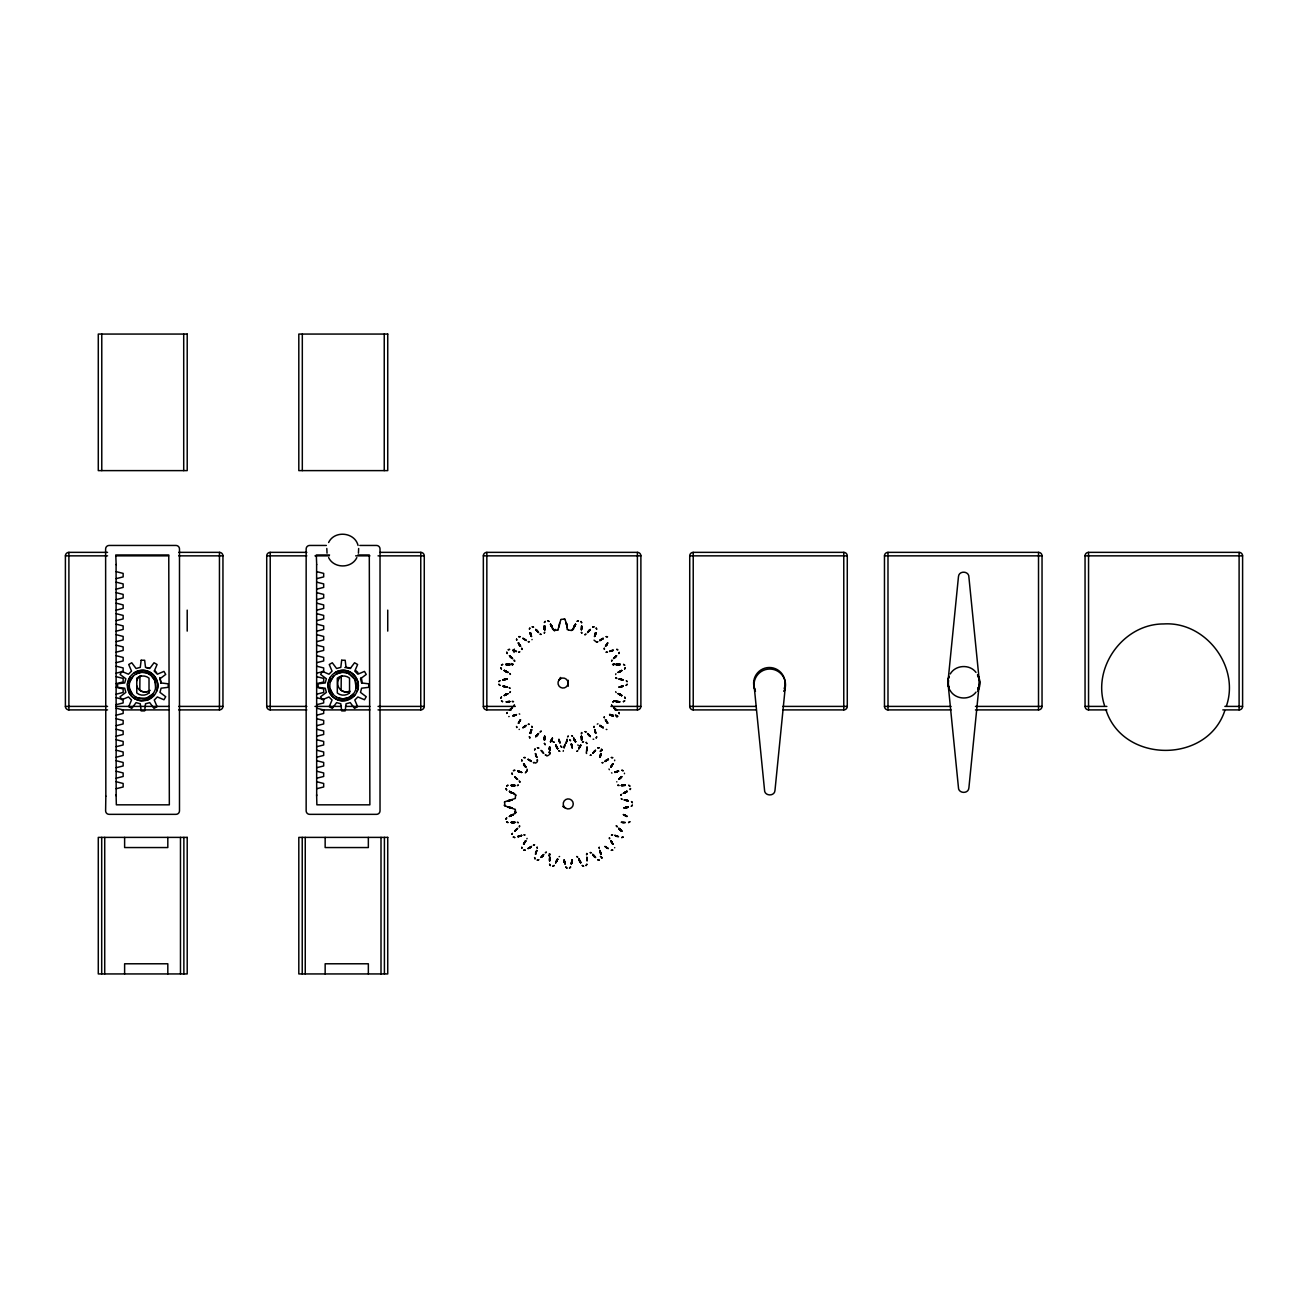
<?xml version="1.0" encoding="UTF-8"?>
<svg xmlns="http://www.w3.org/2000/svg" width="1308" height="1308" viewBox="0 0 1308 1308"><rect width="100%" height="100%" fill="white"/><g stroke="black" fill="none" stroke-linecap="round" stroke-linejoin="round"><path stroke-width="1.5" d="M544.619 740.099L544.766 736.224L544.39 740.115L544.39 737.499M549.524 859.699L549.736 857.083L549.589 861.007L549.589 858.375M581.717 627.251L581.52 629.867L581.668 625.943L581.668 628.559M601.86 750.187L601.418 749.026L601.844 749.893M512.376 664.905L511.117 663.516L512.622 664.791M534.58 844.674L533.321 845.246L534.383 845.148M596.677 642.261L597.919 641.688L596.857 641.803M581.619 625.943L581.275 629.835M544.439 740.115L544.668 736.208M549.638 861.007L549.867 857.1M515.352 813.216L515.728 812.186M544.177 627.251L544.537 629.867L544.52 625.943L544.668 629.851L544.39 625.943L544.668 629.851L544.52 625.943L544.39 628.559M549.524 748.143L549.736 750.759L549.589 746.819L549.589 749.451M581.717 738.807L581.52 736.191L581.668 740.115L581.831 737.483M614.695 847.617L614.678 847.797M544.177 738.807L544.537 736.191M587.079 748.143L586.883 750.776L587.047 746.819L586.278 752.999M549.638 746.819L549.785 750.743M549.834 854.353L549.246 853.732L549.883 854.647M581.373 632.369L582.011 633.219L581.39 632.516M581.668 740.115L581.275 736.224M586.573 753.016L586.605 753.473M630.505 788.577C629.54 791.471 630.767 787.269 630.423 789.051M587.079 859.699L587.047 861.007L586.883 857.051L586.834 859.029M510.414 691.654L509.777 692.586L510.365 691.932M515.123 813.396L515.597 812.382A53.236 53.236 0 0 1 515.303 809.358L508.256 807.15L512.098 807.968M615.659 674.568L615.904 673.734M620.842 795.297L621.48 794.365L620.891 795.002M597.936 723.798L597.298 724.158M581.537 740.115L581.471 736.191M544.422 632.958L544.684 632.14L544.242 633.121M549.752 753.67L549.752 754.389M582.011 732.84L581.373 733.919L581.504 732.545M587.21 853.732L586.573 854.811L586.703 853.437M601.844 857.934L601.794 858.162M326.804 548.493L327.033 553.186M521.679 649.389L521.696 648.13L522.268 649.389M519.717 782.184L519.26 780.909L520.143 781.971M616.804 825.92L617.18 826.918L616.084 825.773M532.209 727.003L531.8 726.234L532.127 727.444M537.114 847.208L537.326 848.32L537.163 847.273M537.163 760.569L537.326 759.507L537.555 760.864M586.736 750.759L586.916 748.274M532.094 639.481L531.964 639.677M599.162 847.453L599.113 848.32L599.293 847.273M609.348 769.693L608.988 769.006M593.963 726.578L593.93 727.444L594.126 726.349M604.182 717.078L604.361 717.928L604.263 716.866M609.381 837.97L609.561 838.82L609.479 837.709M552.614 629.41L552.679 628.641M601.566 750.678L601.647 749.713M526.977 769.137L527.271 769.709M785.209 687.894L774.99 790.326C774.679 796.768 764.183 796.245 764.51 789.819L754.324 687.894M948.235 679.195L958.453 576.763C958.764 570.321 969.244 570.844 968.917 577.286L979.12 679.195M979.12 685.343L968.901 787.792C968.574 794.234 958.094 793.711 958.421 787.269L948.235 685.359M527.075 838.412L526.895 838.82M604.198 648.474L604.378 649.389L604.361 648.13M624.423 773.715L624.456 773.208M514.355 705.699L514.371 704.832L514.06 706.042M519.26 826.918L519.57 825.708L519.554 826.591M616.787 781.743L616.804 781.906M611.588 705.274L611.981 706.042L611.621 704.996M549.883 753.163L549.442 753.997M557.797 629.949L558.859 626.875A19.996 19.996 0 0 1 559.726 623.033L560.919 619.6M155.619 687.975L154.916 680.667L150.927 675.239M356.152 687.975L354.893 679.457L348.549 673.457A9.794 9.794 0 0 0 346.162 672.639L341.895 672.312L336.974 673.751M549.981 854.32L548.706 855.824L550.03 854.565M611.588 660.785L611.981 660.017L611.67 661.227M358.425 553.186L358.654 548.493M559.056 626.908L559.791 623.066M565.22 744.023L564.124 747.784M571.841 862.626L572.332 860.043L571.4 863.869L572.136 861.351M572.266 860.043L571.334 863.836M564.173 747.784L564.549 745.854M563.372 750.596L563.192 751.299M614.629 760.716L614.678 760.062M550.03 753.261L548.935 751.986L550.096 753.277M568.048 736.208L567.574 736.927L568.261 736.11M515.826 812.644L514.633 811.369L515.695 812.366M564.32 746.476L564.598 745.2M566.135 742.96L567.132 739.167L566.25 742.993M566.642 741.75L566.936 740.459M595.516 633.988L594.649 636.456L595.68 632.68L595.14 635.247M600.715 754.88L599.718 757.299L600.781 753.539L600.339 756.122M535.495 854.238L536.656 850.494M595.81 632.712L594.649 636.456M600.961 753.588L599.849 757.348L601.01 753.588M530.525 732.071L531.522 729.651L530.476 733.396L531.62 729.684L530.247 733.347L530.77 730.763M530.247 733.347L531.522 729.651M1226.315 706.304C1240.197 666.671 1205.567 621.153 1163.679 623.949C1123.523 623.736 1091.886 667.293 1104.492 705.421M606.078 652.365L607.435 652.136L606.372 651.956M535.577 852.914L535.969 851.655M536.721 850.527L535.577 854.255L536.82 850.576M514.371 661.227L514.06 660.017L514.943 661.08M784.784 689.561L784.228 691M978.678 687.011L977.795 689.202M129.77 681.893L133.154 676.154M156.698 691.164C161.162 681.19 151.957 668.993 141.182 670.399A15.222 15.222 0 0 0 135.558 672.034L134.217 672.819M330.303 681.893L333.687 676.154M357.231 691.164C361.662 681.206 352.522 668.96 341.715 670.399A15.222 15.222 0 0 0 336.091 672.034L334.75 672.819M573.345 628.183L572.397 630.227M552.712 628.281L554.559 630.391L553.497 630.031M1224.779 710.685C1207.186 764.052 1122.787 763.431 1105.963 709.819M551.943 739.527L550.586 741.767L552.417 738.301L551.322 740.688M552.45 738.317L550.619 741.783M579.182 747.359L580.621 745.151L578.79 748.634L579.918 746.263M578.79 748.634L580.67 745.184M557.649 859.192L555.786 862.642L557.649 859.192L556.521 861.563M513.145 664.186L512.131 664.677L512.965 664.415M518.344 785.062L517.33 785.568L518.164 785.307M552.417 738.301L550.521 741.718M571.939 630.374L572.577 629.786L571.482 630.489A53.236 53.236 0 0 0 568.473 630.096L568.457 630.096M577.139 751.25L577.776 750.661L576.91 751.299M559.105 856.658L559.579 856.527M573.82 627.84L575.618 624.39M552.238 738.219L550.423 741.669M557.273 860.468L555.818 862.675L557.617 859.176L555.622 862.544L557.437 859.111L555.72 862.61M612.847 702.02L613.91 701.382L612.945 701.824M574.114 626.532L574.719 625.371M518.949 721.983L520.47 719.858L518.557 723.259L519.652 720.871M524.851 841.763L523.543 844.036L525.669 840.75L524.148 842.875M518.459 723.21L520.437 719.825M523.576 844.052L525.669 840.75M612.438 765.033L610.82 767.126L612.912 763.79L611.604 766.063M607.108 644.076L605.62 646.234L607.713 642.915L606.405 645.187M612.912 763.79L610.787 767.093M518.344 723.144L520.535 719.907M607.713 642.915L605.441 646.087M513.504 701.513L512.131 701.382L513.112 701.824M612.553 664.546L613.91 664.677L612.945 664.235M617.752 785.438L618.471 785.438M129.819 677.233L127.399 684.182L129.018 692.521M330.352 677.233L327.932 684.182L329.551 692.521M328.619 542.509C334.439 530.1 354.746 532.094 358.049 545.42M356.839 557.6C351.558 568.702 333.9 568.702 328.619 557.6M558.679 680.52L560.592 677.462L560.511 678.672A5.036 5.036 0 0 0 560.511 687.387A5.036 5.036 0 0 0 568.064 683.021A5.036 5.036 0 0 0 560.511 678.672L559.464 679.473M950.278 673.931C955.461 664.807 969.8 663.974 976.013 672.426M504.463 801.967L505.084 806.268M525.358 772.914L527.189 770.526L526.274 771.72M588.355 631.339L590.219 629.475L587.652 632.451L589.14 630.26M538.324 733.559L535.806 736.535L537.702 734.72M592.851 753.326L595.418 750.367L593.554 752.214M542.902 855.612L541.005 857.427L543.703 854.582L542.003 856.577M587.554 632.369L590.219 629.475L587.652 632.451M538.406 733.608L535.757 736.486L538.471 733.657L535.839 736.584L538.471 733.657L536.918 735.799M595.5 750.465L592.786 753.277L595.418 750.367M543.67 854.549L540.956 857.361M558.402 629.606L557.584 630.096A53.236 53.236 0 0 0 554.576 630.489L554.069 630.521M592.753 753.245L594.339 751.152M976.013 692.112C969.604 700.892 954.611 699.584 949.821 689.839M611.425 835.142L612.635 834.815L611.768 834.847M538.504 733.69L535.806 736.535M585.036 634.445L586.033 634.069L584.97 634.952M541.021 731.613L540.024 731.99L541.169 730.878M590.464 755.354L591.232 754.961L590.235 755.337M546.221 852.489L545.305 852.767L546.286 851.999M587.733 632.5L590.366 629.655M152.873 693.927L146.218 698.341L137.716 697.932M154.377 695.153L148.147 699.715L141.182 700.712A15.173 15.173 0 0 1 135.591 699.093L134.217 698.292A15.222 15.222 0 0 1 129.819 693.878L129.034 692.553M353.405 693.927L349.187 697.36L343.088 698.848M354.73 695.349L346.571 700.352M620.025 778.701L621.774 776.723L618.864 779.355L621.594 776.576L618.749 779.208L620.891 777.688M615.79 656.91L613.697 658.513L616.542 655.815L614.727 657.695M515.565 830.139L517.559 828.438L514.714 831.136L516.529 829.239M621.741 776.69L618.864 779.355M616.575 655.848L613.665 658.464M514.682 831.103L517.559 828.438M615.643 678.002L616.935 678.476L616.101 677.806M510.251 709.149L511.33 708.364M567.165 629.524L566.805 624.276M554.298 630.62L555.573 629.442L554.118 630.374M512.393 707.595L509.482 710.211L512.442 707.644M613.615 658.398L616.477 655.749L613.55 658.316M139.94 676.154L139.809 690.264A8.747 8.747 0 0 0 150.175 690.362M341.257 676.154L341.126 690.264A8.747 8.747 0 0 0 349.547 691.425M525.178 726.414L522.889 727.673L526.094 725.433L524.067 727.101M608.449 759.441L605.163 761.501L607.19 759.834M607.108 759.703L605.98 760.406L608.351 759.229L605.097 761.419M530.378 847.29L528.105 848.598L531.391 846.472L529.266 847.993M561.148 619.338L564.827 619.142L566.331 623.033A20.029 20.029 0 0 1 567.198 626.875L566.25 623.066L566.936 625.6M605.015 761.321L608.351 759.229L605.048 761.354M533.729 762.76L534.58 762.564L533.321 762.58M531.424 846.505L528.04 848.483M526.143 725.515L522.906 727.722M528.972 724.174L528.121 724.37L529.184 724.256M602.285 762.76L603.119 762.58L602.056 762.678M599.963 640.626L603.25 638.549M525.26 726.529L524.148 727.248M529.38 641.672L528.121 641.688L528.988 641.885M600.879 639.645L601.909 638.811M620.76 671.462L618.308 672.459L621.791 670.628L619.518 671.936M506.474 693.976L505.379 694.728L507.798 693.714L504.267 695.431L506.539 694.123L505.297 694.597M621.758 670.579L618.259 672.345M510.578 815.62L512.949 814.492L509.466 816.323L511.739 814.998M625.96 792.354L623.507 793.351L626.957 791.471L623.507 793.351L626.957 791.471L624.717 792.828M504.267 695.431L507.798 693.714M509.466 816.323L512.965 814.524M626.99 791.52L623.491 793.302M516.104 795.166L515.597 795.444A53.236 53.236 0 0 0 515.303 798.469L509.515 800.3M504.397 695.627L507.831 693.812M504.806 801.804L508.24 800.61A20.029 20.029 0 0 1 512.082 799.744L508.272 800.741L510.758 799.858M136.441 673.751L141.362 672.312L145.629 672.639A9.794 9.794 0 0 1 148.017 673.457L150.927 675.239M513.488 814.23L515.025 813.56M615.954 771.671L618.553 771.131L614.842 772.423L618.553 771.131L614.809 772.341L617.262 771.426M515.238 715.133L512.703 715.803L516.447 714.593L513.995 715.525M614.793 772.292L618.553 771.18M610.754 650.779L613.354 650.24L609.593 651.417L612.062 650.534M516.464 714.642L512.687 715.689M540.351 634.364L541.234 634.38L540.024 634.069M585.265 731.597L586.033 731.99M609.593 651.417L613.37 650.37M519.276 713.874L519.717 714.119M611.964 773.061L611.572 772.848M524.688 834.847L523.821 834.815L524.917 835.011M521.565 835.322L517.854 836.466L521.647 835.485L517.903 836.646L520.486 836.172M546.433 755.272L545.223 754.961L545.992 755.354M517.903 836.646L521.663 835.534L519.194 836.417M508.305 800.807L512.098 799.858M625.698 807.984L626.941 807.543L624.357 808.017L628.183 807.101L624.357 807.968L628.151 807.02L624.341 807.886L628.151 807.02L625.665 807.821L626.99 807.69M621.791 686.798L619.158 687.125L623 686.259L620.466 686.945M504.316 679.408L506.883 678.934L503.057 679.8L505.591 679.114M623 686.259L619.158 687.076M503.057 679.8L506.899 678.983M628.2 807.15L624.357 807.968M116.15 578.659L123.148 576.893L123.148 573.394L116.15 571.645M116.15 589.156L123.148 587.406L123.148 583.908L116.15 582.158M116.15 599.653L123.148 597.903L123.148 594.404L116.15 592.655M116.15 610.166L123.148 608.416L123.148 604.917L116.15 603.151M116.15 620.662L123.148 618.913L123.148 615.414L116.15 613.665M316.683 578.659L323.681 576.893L323.681 573.394L316.683 571.645M116.15 631.175L123.148 629.426L123.148 625.911L116.15 624.161M316.683 589.156L323.681 587.406L323.681 583.908L316.683 582.158M116.15 641.672L123.148 639.923L123.148 636.424L116.15 634.674M316.683 599.653L323.681 597.903L323.681 594.404L316.683 592.655M116.15 652.169L123.148 650.419L123.148 646.92L116.15 645.171M316.683 610.166L323.681 608.416L323.681 604.917L316.683 603.151M116.15 662.682L123.148 660.932L123.148 657.434L116.15 655.684M316.683 620.662L323.681 618.913L323.681 615.414L316.683 613.665M116.15 673.179L123.148 671.429L123.148 667.93L116.15 666.181M316.683 631.175L323.681 629.426L323.681 625.911L316.683 624.161M116.15 683.692L123.148 681.942L123.148 678.427L116.15 676.677M316.683 641.672L323.681 639.923L323.681 636.424L316.683 634.674M116.15 694.188L123.148 692.439L123.148 688.94L116.15 687.191M316.683 652.169L323.681 650.419L323.681 646.92L316.683 645.171M116.15 704.685L123.148 702.936L123.148 699.437L116.15 697.687M316.683 662.682L323.681 660.932L323.681 657.434L316.683 655.684M116.15 715.198L123.148 713.449L123.148 709.95L116.15 708.2M316.683 673.179L323.681 671.429L323.681 667.93L316.683 666.181M116.15 725.695L123.148 723.945L123.148 720.446L116.15 718.697M316.683 683.692L323.681 681.942L323.681 678.427L316.683 676.677M116.15 736.208L123.148 734.458L123.148 730.959L116.15 729.194M316.683 694.188L323.681 692.439L323.681 688.94L316.683 687.191M116.15 746.704L123.148 744.955L123.148 741.456L116.15 739.707M316.683 704.685L323.681 702.936L323.681 699.437L316.683 697.687M116.15 757.218L123.148 755.452L123.148 751.953L116.15 750.203M316.683 715.198L323.681 713.449L323.681 709.95L316.683 708.2M116.15 767.714L123.148 765.965L123.148 762.466L116.15 760.716M316.683 725.695L323.681 723.945L323.681 720.446L316.683 718.697M116.15 778.211L123.148 776.462L123.148 772.963L116.15 771.213M316.683 736.208L323.681 734.458L323.681 730.959L316.683 729.194M116.15 788.724L123.148 786.975L123.148 783.476L116.15 781.71M316.683 746.704L323.681 744.955L323.681 741.456L316.683 739.707M316.683 757.218L323.681 755.452L323.681 751.953L316.683 750.203M316.683 767.714L323.681 765.965L323.681 762.466L316.683 760.716M316.683 778.211L323.681 776.462L323.681 772.963L316.683 771.213M316.683 788.724L323.681 786.975L323.681 783.476L316.683 781.71M626.238 807.379L628.118 806.922L624.341 807.788L628.118 806.922M584.97 731.63L585.935 731.875M346.375 700.401L341.715 700.712A15.173 15.173 0 0 1 336.123 699.093M617.049 716.653L617.916 716.212L616.755 716.67M606.879 729.488L606.225 729.423M593.734 739.249L593.08 739.184M519.292 729.324L519.145 729.488M519.063 652.218L519.832 651.793L518.622 652.136M578.365 745.298L577.744 744.988M509.155 716.506L508.779 716.604M508.567 701.824L509.891 701.693L507.39 701.709L509.875 701.529L505.934 701.84L508.567 701.824L507.242 701.873M622.69 785.111L625.322 785.274L621.382 785.421L623.998 785.225M513.766 822.552L511.134 822.503L515.041 822.274L511.15 822.323L515.058 822.405L512.442 822.618M621.382 785.421L625.322 785.274M515.058 822.405L511.15 822.421M507.913 701.644L509.858 701.464M513.701 793.58L514.616 793.498M571.645 735.652L572.577 736.273L571.939 735.685M576.697 856.544L577.776 857.165L577.073 856.56M518.164 822.519L517.33 822.258L518.311 822.699M616.215 664.775L620.106 664.513L617.49 664.382M559.611 751.299L558.663 750.661L559.759 751.283M554.559 630.391L553.725 630.145M613.37 664.84L614.956 663.745L613.272 664.546M513.766 785.274L511.134 785.323L515.041 785.552L511.15 785.503L515.041 785.552L511.15 785.503L515.058 785.47L512.442 785.062M618.798 664.333L616.182 664.546L620.106 664.628M618.798 701.873L620.123 701.84L613.942 701.088L618.798 701.726L616.166 701.693L618.798 701.726L617.49 701.824M619.109 785.568L618.046 784.931M326.362 545.452L309.653 545.452A3.499 3.499 0 0 0 306.154 548.951L306.154 810.796A3.499 3.499 0 0 0 309.653 814.344L376.524 814.344A3.499 3.499 0 0 0 380.023 810.846L380.023 549A3.499 3.499 0 0 0 376.524 545.452L359.814 545.452M107.55 709.901L68.899 709.901A3.499 3.499 0 0 1 65.4 706.402L65.4 555.851A3.499 3.499 0 0 1 68.899 552.352L107.55 552.352M178.755 552.352L219.45 552.352A3.499 3.499 0 0 1 222.949 555.851L222.949 706.402A3.499 3.499 0 0 1 219.45 709.901L178.755 709.901M306.84 709.901L270.216 709.901A3.499 3.499 0 0 1 266.718 706.402L266.718 555.851A3.499 3.499 0 0 1 270.216 552.352L306.84 552.352M380.072 552.352L420.767 552.352A3.499 3.499 0 0 1 424.266 555.851L424.266 706.402A3.499 3.499 0 0 1 420.767 709.901L378.045 709.901M511.248 709.901L486.838 709.901A3.499 3.499 0 0 1 483.339 706.402L483.339 555.851A3.499 3.499 0 0 1 486.838 552.352L637.388 552.352A3.499 3.499 0 0 1 640.887 555.851L640.887 706.402A3.499 3.499 0 0 1 637.388 709.901L615.005 709.901M756.286 709.901L693.224 709.901A3.499 3.499 0 0 1 689.725 706.402L689.725 555.851A3.499 3.499 0 0 1 693.224 552.352L843.774 552.352A3.499 3.499 0 0 1 847.273 555.851L847.273 706.402A3.499 3.499 0 0 1 843.774 709.901L782.74 709.901M951.047 709.901L887.985 709.901A3.499 3.499 0 0 1 884.47 706.402L884.47 555.851A3.499 3.499 0 0 1 887.985 552.352L1038.519 552.352A3.499 3.499 0 0 1 1042.035 555.851L1042.035 706.402A3.499 3.499 0 0 1 1038.519 709.901L975.457 709.901M1106.862 709.901L1088.55 709.901A3.499 3.499 0 0 1 1085.051 706.402L1085.051 555.851A3.499 3.499 0 0 1 1088.55 552.352L1239.101 552.352A3.499 3.499 0 0 1 1242.6 555.851L1242.6 706.402A3.499 3.499 0 0 1 1239.101 709.901L1222.816 709.901M329.551 554.968L316.307 554.968L316.683 564.647M357.934 554.968L369.297 554.968L369.87 804.829L316.879 804.829L316.618 794.692M65.416 555.851L107.55 555.851M115.693 555.851L168.585 555.851M178.755 555.851L222.932 555.851M266.734 555.851L306.84 555.851M314.966 555.851L329.207 555.851M355.662 555.851L369.902 555.851M378.045 555.851L424.25 555.851M483.339 555.851L640.871 555.851M689.725 555.851L847.257 555.851M884.486 555.851L1042.018 555.851M1085.068 555.851L1242.584 555.851M116.15 564.647L115.774 554.968L168.765 554.968L169.337 804.829L116.347 804.829L116.085 794.692M65.416 706.402L107.55 706.402M115.693 706.402L168.585 706.402M178.755 706.402L222.932 706.402M266.734 706.402L306.84 706.402M314.966 706.402L341.421 706.402M345.492 706.402L369.902 706.402M378.045 706.402L424.25 706.402M483.339 706.402L515.319 706.402M610.934 706.402L640.871 706.402M689.725 706.402L756.286 706.402M782.74 706.402L847.257 706.402M884.486 706.402L951.047 706.402M975.457 706.402L1042.018 706.402M1085.068 706.402L1106.862 706.402M1224.86 706.402L1242.584 706.402M121.791 709.901L168.585 709.901M321.081 709.901L369.902 709.901M505.951 664.628L509.842 664.677L507.242 664.333M623.998 822.618L622.69 822.716M617.49 701.677L618.668 701.709L613.942 701.088M621.414 822.176L625.322 822.552L621.398 822.356M511.134 785.323L515.058 785.47M342.941 698.848L338.249 697.932M508.567 664.382L505.934 664.382L509.826 664.775M562.669 806.349L565.71 808.262A5.036 5.036 0 0 0 573.264 803.913A5.036 5.036 0 0 0 565.71 799.564A5.036 5.036 0 0 0 565.71 808.262M616.264 716.375L617.229 716.457L615.512 714.92L616.902 716.506M619.142 679.065L622.919 680.029L619.142 679.163L621.791 679.261M619.158 678.983L622.984 679.849M505.591 686.945L503.057 686.259L506.883 687.125L504.316 686.651M506.883 687.125L503.057 686.259M509.858 688.041L509.123 687.583L509.956 688.302M621.398 798.894L622.134 799.368L621.3 798.681M624.341 800.055L628.118 800.905L624.341 799.94L626.941 800.3M512.115 807.788L508.305 807.02L512.082 808.017A19.996 19.996 0 0 1 508.24 807.216L504.103 805.205M625.698 799.858L628.2 800.692L624.357 799.858L628.151 800.807M510.758 807.984L509.466 807.69M620.466 679.114L622.951 679.931M521.565 772.505L517.854 771.36L521.647 772.341L519.227 771.279M517.903 771.131L521.647 772.341L517.903 771.18L520.437 771.802M611.523 715.035L613.403 715.574L609.692 714.43L613.37 715.689L610.82 715.133M517.886 771.262L521.614 772.423M512.654 650.485L516.415 651.531L513.995 650.534M514.028 650.387L515.287 650.779M617.229 836.564L615.954 836.172M612.062 715.525L609.593 714.642L613.354 715.754L609.61 714.593M614.891 835.322L618.553 836.695L614.842 835.403M516.464 651.417L512.703 650.24L515.238 650.926M564.32 618.913L565.138 619.6M590.889 852.587L590.022 852.571L591.232 852.881M568.326 629.966L567.574 629.115M513.39 793.596L515.565 795.002M619.518 694.123L621.758 695.48L618.308 693.6L621.791 695.431L618.292 693.649L621.725 695.545L618.308 693.6L620.76 694.597M506.539 671.936L504.267 670.628L507.749 672.459L505.379 671.331M511.739 792.828L509.466 791.52L512.949 793.351L510.578 792.223M507.749 672.459L504.299 670.579M512.949 793.351L509.499 791.471M618.292 693.649L621.725 695.545M510.365 674.111L509.777 673.473L510.414 674.388M616.133 692.521L615.643 691.719M623.426 814.704L626.859 816.519L623.491 814.524L625.878 815.62M624.717 814.998L626.99 816.323L623.458 814.606L626.908 816.421M524.067 638.942L526.225 640.429L522.906 638.337L525.178 639.645M601.991 727.101L599.816 725.629L603.151 727.722L600.879 726.414M522.906 638.337L526.192 640.479M603.151 727.722L599.898 725.515M336.091 699.077L334.75 698.292A15.222 15.222 0 0 1 330.352 693.878L329.567 692.553M528.007 759.441L531.293 761.501L529.266 759.834M607.19 847.993L605.98 847.42M531.391 761.354L528.105 759.229L530.378 760.537M605.048 846.472L608.351 848.598L605.015 846.505M594.028 640.152L596.415 641.999M511.33 657.695L509.515 655.815L512.36 658.513L509.482 655.848L512.393 658.464L509.58 655.749L512.36 658.513L510.251 656.91M614.727 708.364L616.575 710.211L613.697 707.546L615.692 709.247M613.697 707.546L616.542 710.244M619.927 829.239L621.774 831.103L618.897 828.438L620.891 830.139M516.431 778.701L514.682 776.723L517.559 779.388L515.565 777.688M618.897 828.438L621.594 831.25M517.559 779.388L514.714 776.69M512.393 658.464L509.58 655.749M620.025 829.125L620.989 830.024M537.702 631.339L535.839 629.475L538.406 632.451L535.757 629.573L538.471 632.402L536.918 630.26M595.418 857.459L592.851 854.5L595.418 857.459L593.554 855.612M535.806 629.524L538.471 632.402M592.933 854.435L595.565 857.296L592.786 854.549L594.453 856.577M595.451 857.427L592.786 854.549M535.757 629.573L538.406 632.451L535.691 629.655M589.14 735.799L588.355 734.72M542.117 751.152L542.902 752.214M600.372 856.38L601.86 857.639M543.67 753.277L541.038 750.367L543.523 753.392M519.652 645.187L518.344 642.915L520.47 646.201L518.949 644.076M610.722 840.799L612.7 844.134L610.82 840.717L612.308 842.875M524.148 764.951L525.636 767.126L523.576 763.774L524.851 766.063M332.772 693.927L330.303 689.218M132.239 693.927L129.77 689.218M520.617 646.087L518.344 642.915L520.437 646.234M612.863 844.052L610.787 840.75L612.863 844.052L611.604 841.763M525.669 767.093L523.576 763.774M610.82 840.717L612.798 844.101M520.47 646.201L518.459 642.849M605.441 719.972L607.501 723.259L605.588 719.858L607.108 721.983M606.405 720.871L607.713 723.144L605.522 719.907L607.713 723.144M551.469 625.306L552.417 627.758L550.586 624.292L552.336 627.791L550.619 624.259L551.943 626.532M579.787 861.645L578.79 859.192L580.621 862.675L579.313 860.402M574.719 740.688L573.591 738.317L575.422 741.783L573.983 739.592M556.521 746.263L557.649 748.634L555.818 745.151L557.143 747.424M580.621 862.675L578.839 859.176M575.422 741.783L573.591 738.317M555.818 745.151L557.649 748.634M550.586 624.292L552.336 627.791M977.795 675.337L978.678 677.528M755.305 691L754.749 689.561M599.718 850.527L600.961 854.238L599.718 850.527L600.879 854.255L600.339 851.704M536.721 757.299L535.446 753.588L536.82 757.25M530.917 635.247L530.247 632.712L531.457 636.44L530.525 633.988M536.656 757.332L535.495 753.588M595.14 730.812L595.81 733.347L594.649 729.602L595.516 732.071M530.476 632.663L531.457 636.44L530.247 632.712M594.649 729.602L595.581 733.396M531.408 636.456L530.378 632.68M601.01 854.238L599.849 850.478L600.715 852.947M535.577 754.912L535.969 756.188M566.135 623.099L567.083 626.892M572.136 746.476L571.449 743.941L572.266 747.784L571.841 745.2M564.598 862.626L564.173 860.043L565.121 863.836L564.124 860.043L564.991 863.885L564.32 861.351M571.4 743.958L572.201 747.8M564.991 863.885L564.124 860.043M559.252 741.783L558.957 740.491M559.399 741.75L559.121 740.459M573.362 628.396L573.444 629.41M544.586 629.851L544.439 625.943M1239.101 552.368L1239.101 709.884M1088.55 552.368L1088.55 709.884M1038.519 552.368L1038.519 709.884M887.985 552.368L887.985 709.884M843.774 552.368L843.774 709.884M693.224 552.368L693.224 709.884M637.388 552.368L637.388 709.884M568.244 680.258L568.244 686.259M486.838 552.368L486.838 709.884M420.767 552.368L420.767 709.884M387.74 610.117L387.74 631.11M384.405 837.382L384.405 973.937M384.241 334.063L384.241 470.618M381.004 837.382L381.004 973.937M368.349 837.398L368.349 847.551L325.152 847.551L325.152 837.398M368.349 973.937L368.349 963.783L325.152 963.783L325.152 973.937M316.618 564.516L316.683 795.722M305.255 837.382L305.255 973.937M302.312 334.063L302.312 470.618M302.23 837.382L302.23 973.937M270.216 552.368L270.216 709.884M219.45 552.368L219.45 709.884M187.208 610.117L187.208 631.11M183.872 837.382L183.872 973.937M183.709 334.063L183.709 470.618M180.471 837.382L180.471 973.937M167.816 837.398L167.816 847.551L124.62 847.551L124.62 837.398M167.816 973.937L167.816 963.783L124.62 963.783L124.62 973.937M116.085 564.516L116.15 795.722M104.722 837.382L104.722 973.937M101.779 334.063L101.779 470.618M101.697 837.382L101.697 973.937M68.899 552.368L68.899 709.884M535.593 763.153A50.767 50.767 0 0 1 537.326 761.763M546.777 756.024A50.767 50.767 0 0 1 548.804 755.141M755.452 691.376A15.761 15.761 0 0 1 769.84 669.026A15.761 15.761 0 0 1 784.015 691.491M977.567 674.895A15.761 15.761 0 0 1 977.926 689.038A15.761 15.761 0 0 0 977.567 674.814A15.761 15.761 0 0 1 977.697 691.294M949.003 688.073A15.761 15.761 0 0 1 949.052 676.432M949.003 687.992A15.761 15.761 0 0 1 949.052 676.35M948.676 686.34A15.761 15.761 0 0 1 948.611 680.536M754.749 689.136A15.761 15.761 0 0 1 769.12 667.505A15.761 15.761 0 0 1 784.179 688.646M514.06 652.463A49.017 49.017 0 0 1 514.355 649.095M349.906 691.213A8.665 8.665 0 0 1 338.559 687.207A8.665 8.665 0 0 1 342.156 675.713M344.822 667.587A15.761 15.761 0 0 1 350.609 668.094M355.825 670.661A15.761 15.761 0 0 1 357.983 672.623M361.057 677.56A15.761 15.761 0 0 1 362.12 683.266M146.431 667.571A15.761 15.761 0 0 1 149.308 668.094M154.507 670.661A15.761 15.761 0 0 1 156.666 672.623M159.739 677.56A15.761 15.761 0 0 1 160.819 683.266M148.589 691.213A8.665 8.665 0 0 1 136.67 685.768M136.67 680.879A8.665 8.665 0 0 1 140.839 675.713M105.834 796.163L105.621 810.796A3.499 3.499 0 0 0 109.12 814.344L175.991 814.344A3.499 3.499 0 0 0 179.49 810.846L179.49 549A3.499 3.499 0 0 0 175.991 545.452L109.12 545.452A3.499 3.499 0 0 0 105.621 548.951L105.834 796.163M529.397 736.715L529.838 737.908L529.397 736.715M534.596 857.607L535.037 858.8L534.596 857.607M596.661 629.148L596.219 628.151L596.661 629.148M549.393 859.029L549.393 859.029M581.88 627.251L581.831 628.576L581.88 627.251M516.562 726.545L516.774 727.461L516.562 726.545M521.761 847.437L521.974 848.336L521.794 847.241M609.495 639.318L609.495 639.318M512 834.291L512.376 833.441L512 834.291M506.801 713.4L507.177 712.566L506.801 713.4M619.256 652.463L618.88 653.493L619.256 652.463M601.631 857.296L601.582 858.113L601.631 857.296M500.768 698.178L501.438 697.099L500.768 698.178M505.967 819.07L506.637 817.974L505.967 819.07M625.306 667.685L624.619 668.96L625.306 667.685M512 773.159L512.376 774.385L512 773.159M619.256 713.596L618.88 712.566L619.256 713.596M506.801 652.267L507.177 653.493L506.801 652.267M516.578 639.138L516.709 640.053L516.578 639.138M609.495 726.741L609.495 726.741M521.778 760.013L521.908 760.929L521.778 760.013M529.413 628.968L529.838 628.151L529.413 628.968M534.612 749.844L535.037 749.026L534.612 749.844M596.661 736.911L596.219 737.908L596.661 736.911M141.15 660.246L140.267 667.391L136.065 668.502L131.748 662.764L128.724 664.513L131.519 671.135L128.446 674.209L121.84 671.396L120.091 674.438L125.83 678.754L124.701 682.956L117.573 683.822L117.573 687.321L124.701 688.204L125.83 692.39L120.091 696.723L121.84 699.747L128.446 696.951L131.519 700.025L128.724 706.631L131.748 708.38L136.065 702.641L140.267 703.769L141.15 710.898L144.648 710.898L145.515 703.769L149.717 702.641L154.033 708.38L157.074 706.631L154.262 700.025L157.336 696.951L163.958 699.747L165.707 696.723L159.968 692.39L161.08 688.204L168.225 687.321L168.225 683.822L161.08 682.956L159.968 678.754L165.707 674.438L163.958 671.396L157.336 674.209L154.262 671.135L157.074 664.513L154.033 662.764L149.717 668.502L145.515 667.391L144.648 660.246L141.15 660.246M341.682 660.246L340.799 667.391L336.597 668.502L332.281 662.764L329.256 664.513L332.052 671.135L328.978 674.209L322.373 671.396L320.623 674.438L326.362 678.754L325.234 682.956L318.106 683.822L318.106 687.321L325.234 688.204L326.362 692.39L320.623 696.723L322.373 699.747L328.978 696.951L332.052 700.025L329.256 706.631L332.281 708.38L336.597 702.641L340.799 703.769L341.682 710.898L345.181 710.898L346.048 703.769L350.25 702.641L354.566 708.38L357.607 706.631L354.795 700.025L357.869 696.951L364.474 699.747L366.24 696.723L360.501 692.39L361.613 688.204L368.758 687.321L368.758 683.822L361.613 682.956L360.501 678.754L366.24 674.438L364.474 671.396L357.869 674.209L354.795 671.135L357.607 664.513L354.566 662.764L350.25 668.502L346.048 667.391L345.181 660.246L341.682 660.246M544.439 622.461L545.174 621.431L544.439 622.461M586.851 864.294L586.082 865.52L586.851 864.294M572.087 860.026L571.236 863.803L572.087 860.026M559.105 624.913L559.105 624.913M572.283 861.383L571.988 862.675L572.283 861.383M530.819 731.466L530.378 733.379L531.408 729.602L530.754 731.45M595.581 632.663L594.519 636.407L595.581 632.663M595.663 634.037L595.271 635.296L595.663 634.037M600.862 754.912L600.47 756.188L600.862 754.912M498.969 681.55L499.885 680.667L498.969 681.55M627.153 684.329L626.172 685.392L627.153 684.329M632.353 805.205L631.372 806.268L632.353 805.205M570.582 867.057L569.52 868.038L570.582 867.057M574.506 626.009L573.721 627.791L575.536 624.341L573.591 627.742L575.422 624.259L573.591 627.742L575.471 624.292L574.506 626.009M579.706 746.884L578.921 748.683L580.736 745.217L579.706 746.884M579.787 746.933L578.921 748.683L580.817 745.282L579.885 746.982M574.277 625.878L574.277 625.878M552.074 739.592L551.469 740.753L552.074 739.592M612.798 763.741L610.722 767.044L612.7 763.692M524.753 842.483L523.756 844.134L525.816 840.848L524.753 842.483M519.162 721.346L519.162 721.346M607.239 644.141L606.536 645.269L607.239 644.141M524.361 842.221L524.361 842.221M501.52 665.02L502.648 664.415L501.52 665.02M506.719 785.912L507.847 785.291L506.719 785.912M624.635 700.875L623.409 701.644L624.635 700.875M629.835 821.767L628.608 822.536L629.835 821.767M577.204 621.284L578.365 620.76L577.204 621.284M582.403 742.176L583.564 741.636L582.534 742.028M554.167 865.504L552.875 866.19L554.167 865.504M543.016 855.71L542.117 856.691L543.016 855.71M511.052 709.034L509.646 710.375L512.507 707.742L511.052 709.034M508.289 649.716L509.531 649.422L508.289 649.716M513.488 770.608L514.731 770.298L513.488 770.608M601.647 750.056L600.127 751.43L601.713 750.04M623.115 837.104L621.725 837.529L623.115 837.104M592.704 627.055L593.963 626.843L592.704 627.055M597.903 747.947L599.162 747.735L597.903 747.947M538.7 859.765L537.294 860.092L538.7 859.765M601.484 639.383L599.898 640.544L603.201 638.451L599.816 640.429L603.151 638.337L601.435 639.301M530.459 847.42L529.348 848.124L530.459 847.42M511.199 815.391L509.531 816.421L513.03 814.704L509.531 816.421L513.03 814.704L511.248 815.473M626.908 791.405L623.458 793.22L626.859 791.324M621.66 670.432L618.226 672.247L621.66 670.432M511.085 815.162L511.085 815.162M518.769 636.685L520.044 636.718L518.769 636.685M523.968 757.577L525.244 757.61L523.968 757.577M612.651 850.167L611.376 850.298L612.651 850.167M606.176 636.653L607.452 636.767L606.176 636.653M611.376 757.528L612.651 757.659L611.376 757.528M525.244 850.233L523.805 850.167L525.244 850.233M515.287 715.28L514.028 715.672L515.287 715.28M504.97 679.359L503.106 679.931L506.899 679.065L503.106 679.931L506.915 679.163L504.97 679.359M622.951 686.128L619.142 686.994L622.919 686.03M510.218 800.447L508.338 800.905L512.115 800.055L510.218 800.447M504.921 679.097L504.921 679.097M532.274 626.81L533.5 627.17L532.274 626.81M537.474 747.702L538.7 748.062L537.474 747.702M599.162 860.092L597.756 859.765L599.162 860.092M616.722 649.389L617.916 649.847L616.902 649.389M621.921 770.281L623.115 770.723L621.921 770.281M514.731 837.529L513.341 837.104L514.731 837.529M618.161 664.448L616.215 664.677L620.106 664.431L616.182 664.546L620.123 664.382L616.199 664.595L620.106 664.431L618.161 664.448M623.36 785.438L621.414 785.552L625.306 785.323L623.36 785.34M618.144 664.202L618.144 664.202M513.766 822.716L512.442 822.765L513.766 822.716M507.896 664.448L505.951 664.513L509.842 664.677L505.934 664.382L509.858 664.546L505.934 664.431L509.858 664.595L507.896 664.448M187.208 334.063L98.28 334.063L98.28 470.618L187.208 470.618L187.208 334.063M387.74 334.063L298.813 334.063L298.813 470.618L387.74 470.618L387.74 334.063M187.208 837.382L98.28 837.382L98.28 973.937L187.208 973.937L187.208 837.382M387.74 837.382L298.813 837.382L298.813 973.937L387.74 973.937L387.74 837.382M507.913 664.202L507.913 664.202M547.872 620.76L548.968 621.431L547.872 620.76M553.071 741.652L554.167 742.323L553.071 741.652M583.564 866.19L582.289 865.504L583.564 866.19M623.589 664.431L624.635 665.183L623.589 664.431M502.648 701.644L501.422 700.875L502.468 701.628M628.788 785.323L629.835 786.059L628.788 785.323M507.847 822.536L506.621 821.767L507.847 822.536M506.899 686.994L503.106 686.128L506.915 686.896M505.558 687.092L504.267 686.798L505.558 687.092M612.03 715.672L610.754 715.28L612.03 715.672M569.699 739.854L570.582 740.769L569.879 739.936M561.737 747.146L560.674 746.165L561.737 747.146M566.936 868.038L565.874 867.057L566.936 868.038M626.336 680.749L627.153 681.73L626.499 680.83M499.885 685.392L498.904 684.329L499.885 685.392M631.535 801.624L632.353 802.621L631.535 801.624M507.798 672.345L504.332 670.514L507.798 672.345M512.998 793.22L509.531 791.405L512.998 793.22M619.959 694.695L618.226 693.812L621.66 695.627L619.959 694.695M507.831 672.247L504.397 670.432L507.831 672.247M625.371 815.162L625.371 815.162M511.673 792.959L510.496 792.354L511.673 792.959M603.25 727.51L599.963 725.433L603.25 727.51M524.704 639.154L524.704 639.154M529.904 760.046L529.904 760.046M581.03 621.529L581.651 622.657L581.03 621.529M586.229 742.421L586.851 743.533L586.229 742.421M545.174 744.628L544.406 743.402L545.174 744.628M550.374 865.52L549.605 864.294L550.374 865.52M624.766 697.213L625.306 698.374L624.766 697.213M506.637 789.852L505.951 788.577L506.637 789.852M501.438 668.96L500.751 667.685L501.275 668.846M615.136 708.871L613.615 707.644L616.395 710.375L613.55 707.742L616.477 710.309L615.136 708.871M620.335 829.763L618.815 828.536L621.741 831.136L618.864 828.471L621.741 831.136L620.335 829.763M512.507 658.316L509.646 655.684L512.507 658.316M590.3 736.486L587.554 733.69L590.251 736.535M590.366 736.404L587.733 733.559L590.366 736.404M594.339 856.691L593.44 855.71L594.339 856.691M525.816 766.979L523.756 763.692L525.816 766.979M606.896 721.346L606.896 721.346M519.521 645.269L518.818 644.141L519.521 645.269M612.095 842.221L612.095 842.221M524.721 766.161L524.018 765.033L524.721 766.161M575.536 741.718L573.64 738.301L575.471 741.767M556.75 746.884L555.72 745.217L557.535 748.683L555.786 745.184L557.617 748.65L555.622 745.282L557.437 748.716L556.75 746.884M580.736 862.61L578.921 859.143L580.736 862.61M551.371 626.091L550.423 624.39L552.238 627.84L551.371 626.091M575.618 741.669L573.82 738.219L575.618 741.669M580.817 862.544L578.921 859.143L580.817 862.544M556.979 746.77L556.979 746.77M595.483 731.385L595.483 731.385M530.77 635.296L530.378 634.037L530.77 635.296M600.683 852.276L600.683 852.276M559.922 742.96L558.925 739.167L560.02 742.928M571.694 745.903L571.236 744.023L572.087 747.8L571.694 745.903M572.152 745.805L572.152 745.805M564.451 862.675L564.157 861.383L564.451 862.675M544.766 629.835L544.619 625.96L544.766 629.835M549.425 749.451L549.376 748.143L549.425 749.451M349.547 692.995L349.547 678.149A9.63 9.63 0 0 0 337.3 678.149L337.3 692.995A9.63 9.63 0 0 0 349.547 692.995M149.014 692.995L149.014 678.149A9.63 9.63 0 0 0 136.768 678.149L136.768 692.995A9.63 9.63 0 0 0 149.014 692.995M336.434 697.066A13.293 13.293 0 0 0 356.381 685.556A13.293 13.293 0 0 0 336.434 674.045A13.293 13.293 0 0 0 336.434 697.066M335.469 698.734A15.222 15.222 0 0 0 358.31 685.556A15.222 15.222 0 0 0 335.469 672.377A15.222 15.222 0 0 0 335.469 698.734M135.901 697.066A13.293 13.293 0 0 0 155.848 685.556A13.293 13.293 0 0 0 135.901 674.045A13.293 13.293 0 0 0 135.901 697.066M134.937 698.734A15.222 15.222 0 0 0 157.778 685.556A15.222 15.222 0 0 0 134.937 672.377A15.222 15.222 0 0 0 134.937 698.734"/></g></svg>
